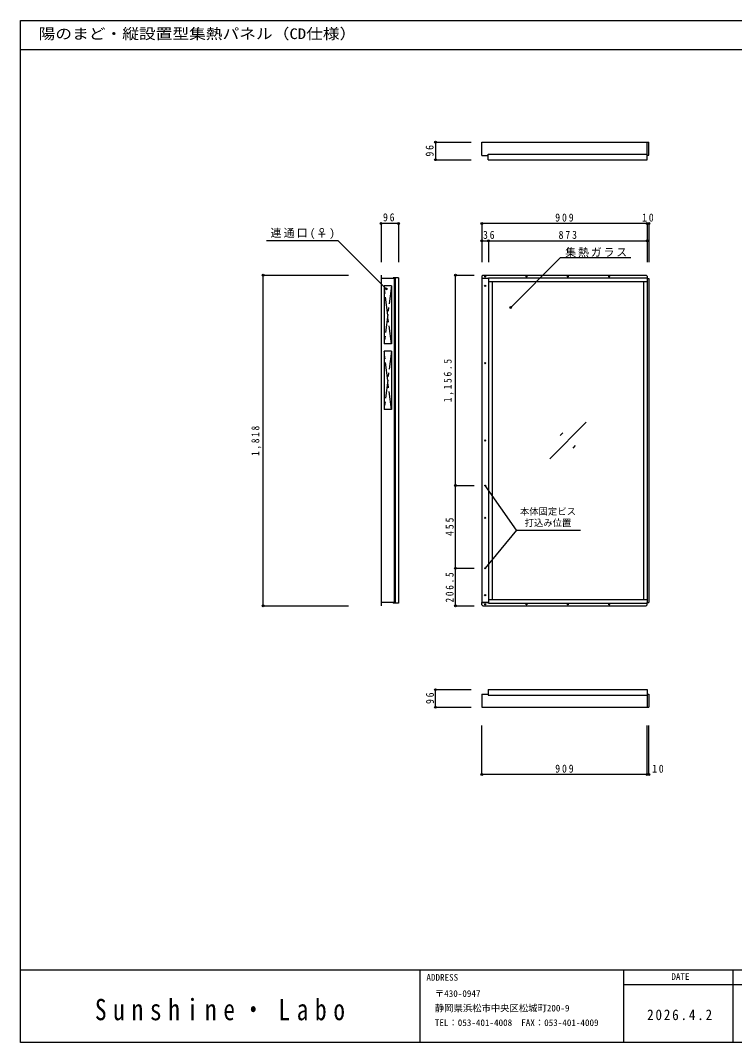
# Model space of a CAD drawing. Units: millimetres at full size, sheet at 1:20; details may follow other scales. Extents: x -8224 to 8256, y -8309 to 9191.
# Drawn here: x 176 to 4105, y -2369 to 3251 of the extents above; entities that cross this region are included whole.
import ezdxf
from ezdxf.enums import TextEntityAlignment as Align

# ---------------------------------------------------------------- set-up
doc = ezdxf.new("R2010")
doc.units = ezdxf.units.MM
doc.header["$LTSCALE"] = 20
doc.header["$PDMODE"] = 32
doc.header["$PDSIZE"] = 10
doc.linetypes.add('CHAIN1', pattern=[8, 5, -1, 1, -1])
doc.layers.add('0-0', color=4, linetype='Continuous')
doc.styles.add('ＭＳ ゴシック', font='')
doc.styles.add('ＭＳ 明朝', font='')
doc.styles.get('ＭＳ ゴシック').set_extended_font_data('MS Gothic')
doc.styles.get('ＭＳ 明朝').set_extended_font_data('MS Mincho')

msp = doc.modelspace()

# ---------------------------------------------------------------- linework, layer by layer
at = {"layer": '0-0', "color": 5}
for p, q in [((175.74, 3091.06), (8255.74, 3091.06)), ((175.74, -1968.94), (8255.74, -1968.94)), ((8255.74, -2368.94), (175.74, -2368.94))]:
    msp.add_line(p, q, dxfattribs=at)
at = {"layer": '0-0'}
for p, q in [((2459.2, 2582.09), (2459.2, 2485.09)), ((2459.2, 2582.09), (2655.39, 2582.09)), ((2459.2, 2485.09), (2655.39, 2485.09)), ((2256.47, 2134.65), (2159.47, 2134.65)), ((2159.47, 2134.65), (2159.47, 1922.59)), ((2256.47, 2134.65), (2256.47, 1922.59)), ((2714.47, 2134.65), (2714.47, 1922.59)), ((3623.47, 2134.65), (2714.47, 2134.65)), ((3623.47, 2134.65), (3623.47, 1922.59)), ((3623.47, 2134.65), (3633.47, 2134.65)), ((3623.47, 2134.65), (3623.47, 1922.59)), ((3633.47, 2134.65), (3633.47, 1922.59)), ((2714.47, 2039.67), (2750.47, 2039.67)), ((2714.47, 2039.67), (2714.47, 1922.59)), ((2750.47, 2039.67), (2750.47, 1922.59)), ((2750.47, 2039.67), (3623.47, 2039.67)), ((3623.47, 2039.67), (3623.47, 1922.59)), ((2872.81, 1672.94), (3146.71, 1946.84)), ((3146.71, 1946.84), (3533.8, 1946.84)), ((1511.25, 32.37), (1511.25, 1850.37)), ((1511.25, 1850.37), (1981.15, 1850.37)), ((2569.48, 693.87), (2569.48, 1850.37)), ((2569.48, 1850.37), (2672.06, 1850.37)), ((2719.47, 1850.37), (2714.47, 1845.37)), ((2714.47, 1845.37), (2714.47, 1832.37)), ((2719.47, 1850.37), (3618.47, 1850.37)), ((3618.47, 1850.37), (3623.47, 1845.37)), ((3623.47, 1845.37), (3623.47, 1832.37)), ((3087.47, 841.37), (3287.47, 1041.37)), ((3145.04, 969.65), (3159.19, 983.79)), ((3215.76, 898.94), (3229.9, 913.08)), ((2569.48, 238.87), (2569.48, 693.87)), ((2569.48, 693.87), (2672.06, 693.87)), ((2905.26, 447.72), (2732.47, 693.87)), ((2905.26, 447.72), (2732.47, 238.87)), ((2905.26, 447.72), (3256.1, 447.72)), ((2569.48, 32.37), (2569.48, 238.87)), ((2569.48, 238.87), (2672.06, 238.87)), ((1511.25, 32.37), (1981.15, 32.37)), ((2569.48, 32.37), (2672.06, 32.37)), ((2714.47, 37.37), (2714.47, 50.37)), ((2714.47, 37.37), (2719.47, 32.37)), ((2719.47, 32.37), (3618.47, 32.37)), ((3618.47, 32.37), (3623.47, 37.37)), ((3623.47, 37.37), (3623.47, 50.37)), ((2459.2, -428.55), (2655.39, -428.55)), ((2459.2, -525.55), (2459.2, -428.55)), ((2459.2, -525.55), (2655.39, -525.55)), ((2714.47, -895.25), (2714.47, -625.52)), ((3623.47, -895.25), (3623.47, -625.52)), ((3623.47, -895.25), (3623.47, -625.52)), ((3633.47, -895.25), (3633.47, -625.52)), ((3623.47, -895.25), (2714.47, -895.25)), ((3623.47, -895.25), (3633.47, -895.25))]:
    msp.add_line(p, q, dxfattribs=at)
at = {"layer": '0-0', "color": 7}
for p, q in [((2714.47, 2509.09), (2714.47, 2582.09)), ((2714.47, 2582.09), (3623.47, 2582.09)), ((2714.47, 2581.59), (3633.47, 2581.59)), ((2714.47, 2581.09), (3623.47, 2581.09)), ((3623.47, 2581.09), (3623.47, 2582.09)), ((3623.47, 2485.09), (3623.47, 2581.09)), ((3633.47, 2509.59), (3633.47, 2581.59)), ((2714.47, 2509.09), (2748.47, 2509.09)), ((2748.47, 2485.09), (2748.47, 2515.09)), ((2748.47, 2515.09), (3623.47, 2515.09)), ((2748.47, 2485.09), (3623.47, 2485.09)), ((3623.47, 2509.59), (3633.47, 2509.59)), ((2159.47, 1850.37), (2159.47, 32.37)), ((2160.47, 1850.37), (2159.47, 1850.37)), ((2159.97, 1850.37), (2159.97, 32.37)), ((2231.97, 1831.87), (2159.97, 1831.87)), ((2160.47, 1850.37), (2160.47, 1832.37)), ((2236.47, 1832.37), (2160.47, 1832.37)), ((2256.47, 1836.37), (2226.47, 1836.37)), ((2226.47, 1836.37), (2226.47, 1834.37)), ((2236.47, 1834.37), (2226.47, 1834.37)), ((2231.97, 1831.87), (2231.97, 50.87)), ((2232.47, 1832.37), (2232.47, 50.37)), ((2236.47, 1834.37), (2236.47, 48.37)), ((2256.47, 1836.37), (2256.47, 46.37)), ((2714.47, 1832.37), (2714.47, 50.37)), ((2750.47, 1832.37), (2714.47, 1832.37)), ((2750.47, 1836.37), (2750.47, 46.37)), ((2750.47, 1836.37), (3623.47, 1836.37)), ((2750.47, 1816.37), (3623.47, 1816.37)), ((2770.47, 1816.37), (2770.47, 66.37)), ((3603.47, 1816.37), (3603.47, 66.37)), ((3623.47, 1836.37), (3623.47, 46.37)), ((2750.47, 66.37), (3623.47, 66.37)), ((2160.47, 32.37), (2159.47, 32.37)), ((2231.97, 50.87), (2159.97, 50.87)), ((2256.47, 46.37), (2226.47, 46.37)), ((2750.47, 46.37), (3623.47, 46.37)), ((3623.47, 50.87), (3633.47, 50.87)), ((2748.47, -428.55), (2748.47, -458.55)), ((2748.47, -428.55), (3623.47, -428.55)), ((3623.47, -428.55), (3623.47, -524.55)), ((2714.47, -452.55), (2714.47, -525.55)), ((2714.47, -452.55), (2748.47, -452.55)), ((2748.47, -458.55), (3623.47, -458.55)), ((3623.47, -453.05), (3633.47, -453.05)), ((3633.47, -453.05), (3633.47, -525.05)), ((2714.47, -524.55), (3623.47, -524.55)), ((2714.47, -525.05), (3633.47, -525.05)), ((2714.47, -525.55), (3623.47, -525.55)), ((3623.47, -524.55), (3623.47, -525.55))]:
    msp.add_line(p, q, dxfattribs=at)
at = {"layer": '0-0', "linetype": 'CHAIN1'}
for p, q in [((2216.47, 1792.37), (2176.47, 1472.37)), ((2216.47, 1472.37), (2176.47, 1792.37)), ((2216.47, 1432.37), (2176.47, 1112.37)), ((2216.47, 1112.37), (2176.47, 1432.37))]:
    msp.add_line(p, q, dxfattribs=at)
at = {"layer": '0-0', "color": 2}
for p, q in [((2375.74, -2368.94), (2375.74, -1968.94)), ((3495.74, -2368.94), (3495.74, -1968.94)), ((4095.74, -1968.94), (4095.74, -2368.94)), ((3495.74, -2048.94), (4355.74, -2048.94))]:
    msp.add_line(p, q, dxfattribs=at)
at = {"layer": '0-0', "color": 5}
msp.add_lwpolyline([(175.74, -2368.94), (175.74, 3251.06), (8255.74, 3251.06)], dxfattribs=at)
at = {"layer": '0-0'}
msp.add_lwpolyline([(2188.67, 1774.64), (1923.99, 2039.32), (1530.3, 2039.32)], dxfattribs=at)
at = {"layer": '0-0', "color": 7}
for points in [[(3623.47, 1831.87), (3633.47, 1831.87), (3633.47, 50.87)], [(2216.47, 1792.37), (2176.47, 1792.37), (2176.47, 1472.37)], [(2216.47, 1792.37), (2216.47, 1472.37), (2176.47, 1472.37)], [(2216.47, 1432.37), (2176.47, 1432.37), (2176.47, 1112.37)], [(2216.47, 1432.37), (2216.47, 1112.37), (2176.47, 1112.37)], [(2236.47, 50.37), (2160.47, 50.37), (2160.47, 32.37)], [(2236.47, 48.37), (2226.47, 48.37), (2226.47, 46.37)]]:
    msp.add_lwpolyline(points, dxfattribs=at)
msp.add_lwpolyline([(2720.99, 50.37), (2750.47, 50.37), (2714.47, 50.37)], close=True, dxfattribs=at)
at = {"layer": '0-0'}
for centre in [(2732.47, 1842.37), (2959.97, 1842.37), (3187.47, 1842.37), (3414.97, 1842.37), (2732.47, 40.37), (2959.97, 40.37), (3187.47, 40.37), (3414.97, 40.37)]:
    msp.add_circle(centre, 2.5, dxfattribs=at)
at = {"layer": '0-0', "color": 7}
for centre in [(2732.47, 1791.37), (2732.47, 1366.37), (2732.47, 941.37), (2732.47, 516.37), (2732.47, 91.37)]:
    msp.add_circle(centre, 3.5, dxfattribs=at)
at = {"layer": '0-0', "color": 6}
for centre in [(2732.47, 693.87), (2732.47, 238.87)]:
    msp.add_circle(centre, 2.5, dxfattribs=at)
at = {"layer": '0-0', "color": 5}
for p in [(2459.2, 2582.09), (2459.2, 2485.09), (2159.47, 2134.65), (2256.47, 2134.65), (2714.47, 2134.65), (3623.47, 2134.65), (3633.47, 2134.65), (2714.47, 2039.67), (2750.47, 2039.67), (3623.47, 2039.67), (1511.25, 1850.37), (2569.48, 1850.37), (2188.67, 1774.64), (2872.81, 1672.94), (2569.48, 693.87), (2569.48, 238.87), (1511.25, 32.37), (2569.48, 32.37), (2459.2, -428.55), (2459.2, -525.55), (2714.47, -895.25), (3623.47, -895.25), (3633.47, -895.25)]:
    msp.add_point(p, dxfattribs=at)

# ---------------------------------------------------------------- texts
at = {"layer": '0-0', "color": 7, "style": 'ＭＳ ゴシック', "width": 1.15}
msp.add_text('陽のまど・縦設置型集熱パネル（CD仕様）', height=58.65, dxfattribs=at).set_placement((275.74, 3131.06), align=Align.BOTTOM_LEFT)
at = {"layer": '0-0', "style": 'ＭＳ ゴシック'}
for s, p in [('本体固定ビス', (2923.82, 521.86)), ('打込み位置', (2949.86, 459.36)), ('ADDRESS', (2409.29, -2039.96)), ('DATE', (3757.08, -2035.19)), ('〒430-0947', (2455.74, -2128.94)), ('静岡県浜松市中央区松城町200-9', (2455.74, -2208.94)), ('TEL：053-401-4008  FAX：053-401-4009', (2455.74, -2288.94))]:
    msp.add_text(s, height=36.66, dxfattribs=at).set_placement(p, align=Align.BOTTOM_LEFT)
at = {"layer": '0-0', "color": 7, "char_height": 43.99, "attachment_point": 7, "rotation": 90, "style": 'ＭＳ ゴシック'}
for s, insert in [('\\T1.36;\\W0.9;96', (2449.43, 2502.57)), ('\\T1.39;\\W0.85;1,156.5', (2559.48, 1152.12)), ('\\T1.38;\\W0.85;1,818', (1501.25, 856.37)), ('\\T1.38;\\W0.9;455', (2559.48, 416.37)), ('\\T1.38;\\W0.85;206.5', (2559.48, 50.62)), ('\\T1.36;\\W0.9;96', (2451.18, -507.62))]:
    msp.add_mtext(s, dxfattribs=dict(at, insert=insert))
at = {"layer": '0-0', "color": 7, "attachment_point": 7, "style": 'ＭＳ ゴシック'}
for s, insert, char_height in [('\\T1.36;\\W0.9;96', (2170.31, 2146.09), 43.99), ('\\T1.38;\\W0.9;909', (3117.97, 2144.65), 43.99), ('\\T1.36;\\W0.9;10', (3595.97, 2144.65), 43.99), ('\\T1.2;連通口(♀)', (1551.93, 2049.09), 43.99), ('\\T1.36;\\W0.9;36', (2720.44, 2049.53), 43.99), ('\\T1.38;\\W0.9;873', (3136.47, 2049.67), 43.99), ('\\T1.17;集熱ガラス', (3172.91, 1949.23), 43.99), ('\\T1.38;\\W0.9;909', (3117.97, -885.25), 43.99), ('\\T1.36;\\W0.9;10', (3651.07, -885.64), 43.99), ('\\T1.28;\\W0.9;2026.4.2', (3623.52, -2246.51), 58.65)]:
    msp.add_mtext(s, dxfattribs=dict(at, insert=insert, char_height=char_height))
at = {"layer": '0-0', "color": 2, "insert": (585.8, -2248.3), "char_height": 117.3, "attachment_point": 7, "style": 'ＭＳ 明朝'}
msp.add_mtext('\\T1.58;\\W0.8;Sunshine・Labo', dxfattribs=at)

doc.saveas('drawing.dxf')
